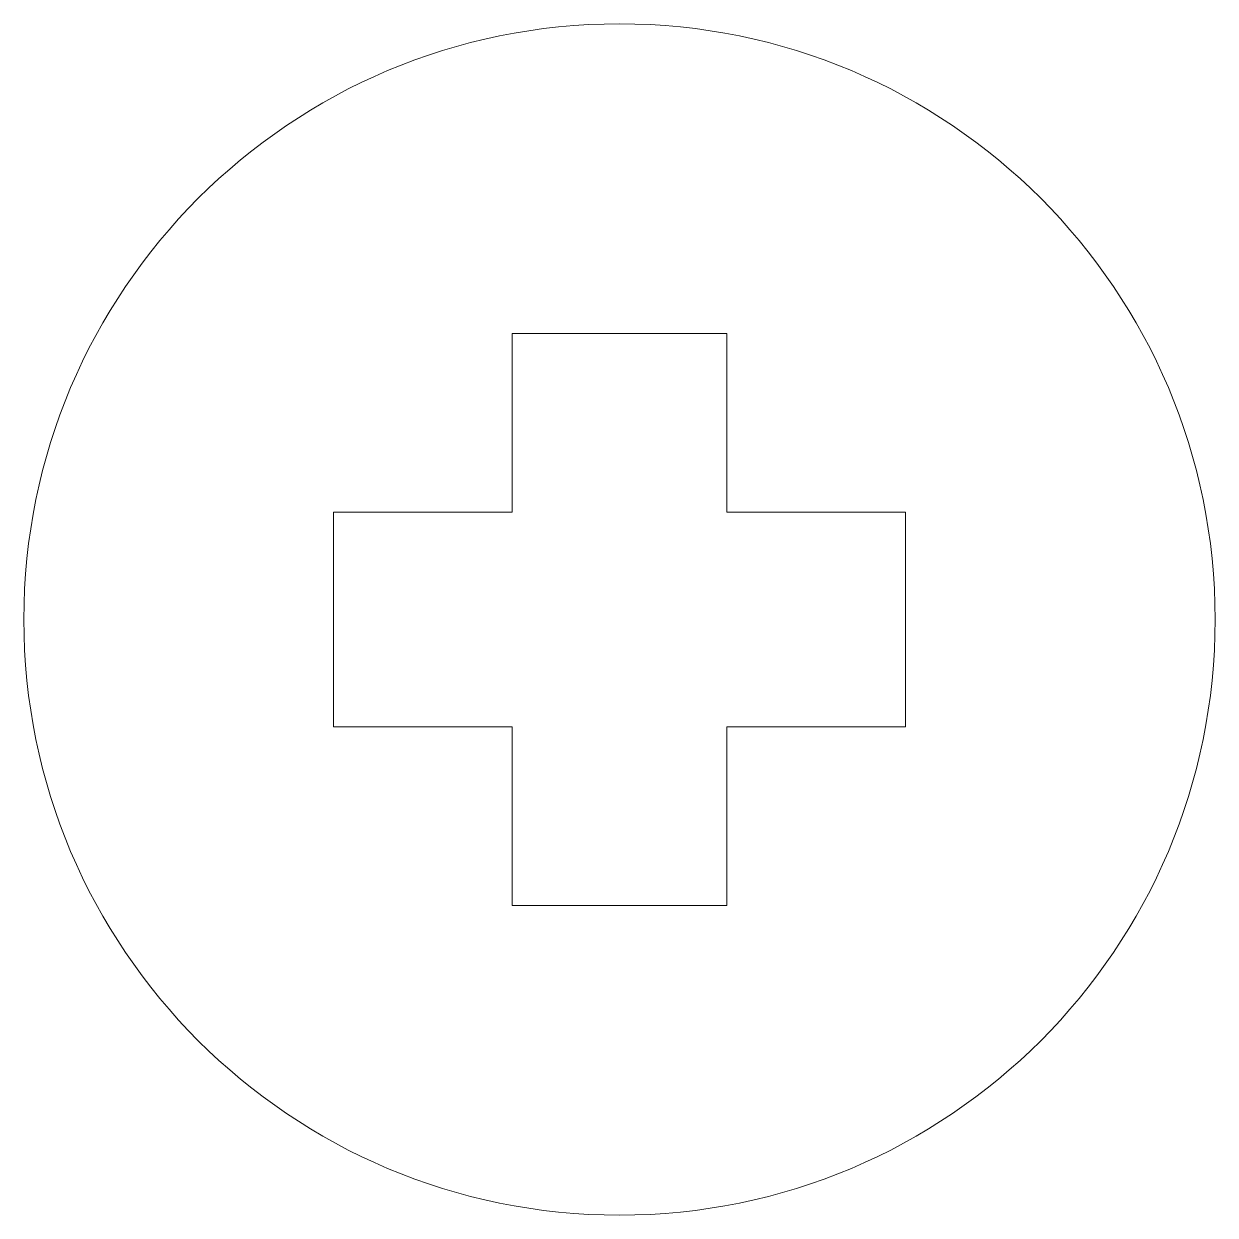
# Model space of a CAD drawing. Header units: millimetres. Extents: x -5 to 5, y -5 to 5.
import ezdxf

# ---------------------------------------------------------------- set-up
doc = ezdxf.new("R2010")
doc.units = ezdxf.units.MM

msp = doc.modelspace()

# ---------------------------------------------------------------- linework, layer by layer
at = {"color": 7, "linetype": 'Continuous', "lineweight": 15}
for p, q in [((-0.9, 2.4), (-0.9, 0.9)), ((0.9, 2.4), (-0.9, 2.4)), ((0.9, 0.9), (0.9, 2.4)), ((-2.4, 0.9), (-2.4, -0.9)), ((-0.9, 0.9), (-2.4, 0.9)), ((2.4, 0.9), (0.9, 0.9)), ((2.4, -0.9), (2.4, 0.9)), ((-2.4, -0.9), (-0.9, -0.9)), ((-0.9, -0.9), (-0.9, -2.4)), ((0.9, -0.9), (2.4, -0.9)), ((0.9, -2.4), (0.9, -0.9)), ((-0.9, -2.4), (0.9, -2.4))]:
    msp.add_line(p, q, dxfattribs=at)
msp.add_circle((0, 0), 5, dxfattribs=at)

doc.saveas('drawing.dxf')
